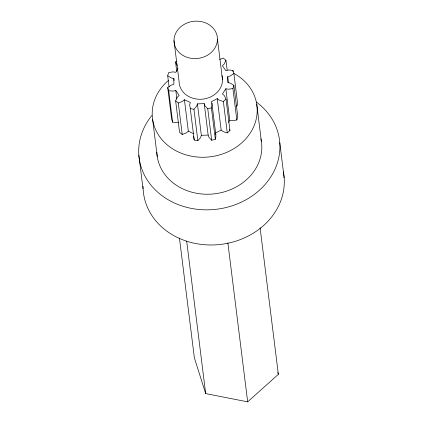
<?xml version="1.0" encoding="UTF-8"?>
<svg xmlns="http://www.w3.org/2000/svg" width="423" height="423" viewBox="0 0 423 423"><rect width="100%" height="100%" fill="white"/><g stroke="black" fill="none" stroke-linecap="round" stroke-linejoin="round"><path stroke-width="0.63" d="M178.046 68.584L175.73 72.333L173.06 71.873L168.666 72.544L167.693 75.728L171.204 77.954L173.853 78.53L173.848 84.399L171.22 85.16L167.714 87.624L171.632 119.064L172.616 122.178L175.55 122.559L178.67 122.3M219.59 59.447L223.27 58.078L225.951 60.288L224.28 63.889L222.392 65.671L225.797 70.641L228.478 69.991L232.877 70.361L233.866 73.475L230.361 75.939L227.727 76.7L227.727 82.57L230.376 83.151L233.887 85.377L232.914 88.56L228.515 89.227L225.845 88.767L222.435 93.959L224.343 95.614L226.03 99.098L223.36 101.494L219.246 100.193L217.248 98.633L211.347 101.753L211.907 103.149L215.825 134.583L215.873 136.74L215.323 139.289L211.669 140.256L207.756 108.822L205.028 105.893L204.24 103.651L197.43 103.868L196.658 106.173L193.94 109.287L190.287 108.568L189.673 104.804L190.308 102.477L184.412 99.733L182.419 101.441L178.31 103.027L175.63 100.811L177.3 97.216L179.183 95.434L175.783 90.459L173.102 91.109L168.703 90.739L167.714 87.624M197.43 103.868L201.348 135.302L200.571 137.612L197.858 140.727L194.199 140.008L193.591 136.238M215.323 139.289L211.41 107.854L211.96 105.306L211.907 103.149M225.845 88.767L229.763 120.206L232.433 120.666L236.832 119.995L237.805 116.811L233.887 85.377M228.494 122.437L229.763 120.206M184.412 99.733L188.33 131.172L186.332 132.88L182.223 134.461L179.542 132.251L175.63 100.811M176.692 71.17L175.55 62.001L176.439 61.203M217.248 98.633L221.166 130.067L223.159 131.627L227.273 132.933L229.943 130.538L226.03 99.098M179.437 238.027L194.358 357.81L205.678 393.586L247.672 401.85L278.35 374.334L260.087 227.717M236.008 106.316L237.779 104.915L233.866 73.475M221.166 130.067L215.265 133.187M207.756 108.822L211.41 107.854M211.669 140.256L208.941 137.327L208.158 135.085L201.348 135.302M193.692 133.705L188.33 131.172M177.232 65.486L175.55 62.001M229.636 129.628L229.943 130.538M277.752 372.452L278.35 374.334M215.693 134.059L215.825 134.583M279.772 142.651L284.15 177.782M256.756 104.312L261.361 141.298M232.877 70.361L233.041 71.672M232.914 88.56L236.832 119.995M225.951 60.288L227.172 70.112M227.727 76.7L228.462 82.596M217.448 39.128A21.774 18.681 -7.1 0 1 184.893 56.449A21.774 18.681 -7.1 0 1 184.825 24.026A21.774 18.681 -7.1 0 1 217.448 39.128L222.519 79.815M223.36 101.494L227.273 132.933M227.865 242.797L247.672 401.85M204.24 103.651L208.158 135.085M193.94 109.287L197.858 140.727M190.287 108.568L194.199 140.008M173.996 40.608L179.061 81.29A21.774 18.681 -7.1 0 0 203.315 99.061A21.774 18.681 -7.1 0 0 221.943 75.58M178.31 103.027L182.223 134.461M175.783 90.459L176.846 98.977M173.853 78.53L174.102 80.497M167.693 75.728L169.078 86.858M168.703 90.739L172.616 122.178M186.68 241.078L205.678 393.586M152.655 119.661L157.261 156.647M138.85 155.294L143.228 190.429A70.763 60.716 -7.1 0 0 221.821 244.277A70.763 60.716 -7.1 0 0 283.352 171.881M256.343 102.059A70.763 60.716 -7.1 0 1 263.645 186.067A70.763 60.716 -7.1 0 1 166.191 198.551A70.763 60.716 -7.1 0 1 151.873 115.447M260.891 138.807A52.616 45.15 -7.1 0 1 215.159 193.739A52.616 45.15 -7.1 0 1 156.833 152.238M143.117 188.647A70.763 60.716 -7.1 0 1 143.069 186.257M233.443 73.19A52.616 45.15 -7.1 0 1 246.292 138.263A52.616 45.15 -7.1 0 1 169.512 146.707A52.616 45.15 -7.1 0 1 168.587 80.322"/></g></svg>
